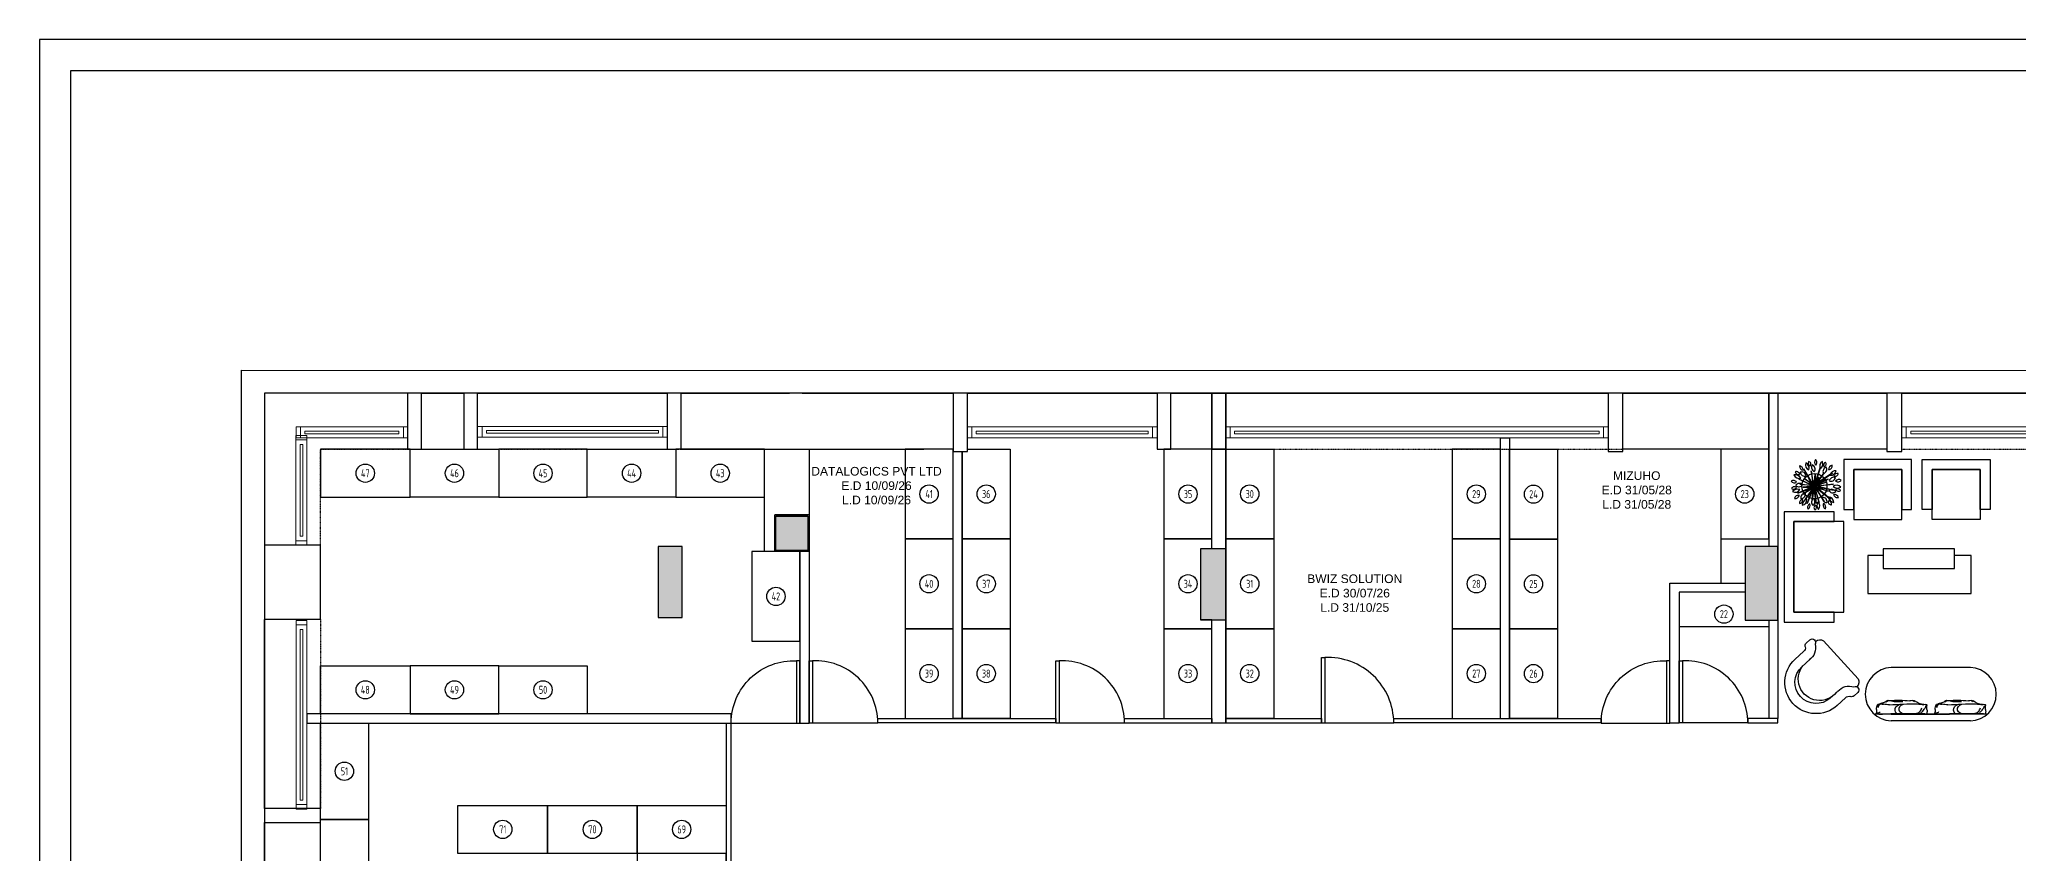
# Model space of a CAD drawing. Header units: millimetres. Extents: x 2131 to 3514, y 1779 to 2684.
# Drawn here: x 2131 to 2997, y 2328 to 2684 of the extents above; entities that cross this region are included whole.
import ezdxf
from ezdxf.enums import TextEntityAlignment as Align

# ---------------------------------------------------------------- set-up
doc = ezdxf.new("R2010")
doc.units = ezdxf.units.MM
doc.linetypes.add('DASHED', pattern=[0.75, 0.5, -0.25])
for name, color, linetype in [('BH', 243, 'Continuous'), ('DIM1', 234, 'Continuous'), ('FUR', 1, 'Continuous'), ('NV', 94, 'Continuous'), ('STAIR', 145, 'Continuous'), ('TREE', 3, 'Continuous')]:
    doc.layers.add(name, color=color, linetype=linetype)
for name, color, linetype, lineweight in [('g-dw', 6, 'Continuous', 5), ('GYPSUM PARTITION', 33, 'Continuous', 30), ('text', 6, 'Continuous', 20), ('wall', 30, 'Continuous', 30), ('WIN', 144, 'Continuous', 15)]:
    doc.layers.add(name, color=color, linetype=linetype, lineweight=lineweight)
doc.layers.add('GLASS', color=7, linetype='Continuous', lineweight=30, true_color=0x001d75)
doc.styles.add('DIM', font='txt')
doc.styles.add('VIBRANT', font='arial.ttf')
doc.styles.add('YQ_TEXT', font='SUPEROS.SHX', dxfattribs={"width": 0.8, "bigfont": 'HZDX.SHX'})

# ---------------------------------------------------------------- blocks, each defined once
blk = doc.blocks.new('SERG')
at = {"layer": 'STAIR', "lineweight": 25}
blk.add_line((132343.72, -7258.63), (132307.72, -7258.63), dxfattribs=at)
blk.add_lwpolyline([(132309.45, -7258.63), (132307.72, -7258.63), (132307.72, -7226.08), (132309.45, -7226.08)], close=True, dxfattribs=at)
blk.add_arc((132310.95, -7258.82), 32.77, 0.33287, 92.63004, dxfattribs=at)
blk = doc.blocks.new('*U7')
for p, q in [((4773315, -919233), (4769141, -919233)), ((4773315, -919353), (4769141, -919353))]:
    blk.add_line(p, q)
at = {"layer": 'g-dw'}
for points in [[(4769091, -919353), (4769141, -919353), (4769141, -919233), (4769091, -919233)], [(4773265, -919278), (4773265, -919308), (4769191, -919308), (4769191, -919278)], [(4773365, -919353), (4773315, -919353), (4773315, -919233), (4773365, -919233)]]:
    blk.add_lwpolyline(points, close=True, dxfattribs=at)
blk = doc.blocks.new('*U17')
for p, q in [((4770555, -919233), (4769428, -919233)), ((4770555, -919353), (4769428, -919353))]:
    blk.add_line(p, q)
at = {"layer": 'g-dw'}
for points in [[(4769378, -919353), (4769428, -919353), (4769428, -919233), (4769378, -919233)], [(4770505, -919278), (4770505, -919308), (4769478, -919308), (4769478, -919278)], [(4770605, -919353), (4770555, -919353), (4770555, -919233), (4770605, -919233)]]:
    blk.add_lwpolyline(points, close=True, dxfattribs=at)
blk = doc.blocks.new('*U19')
for p, q in [((4770521, -919233), (4769371, -919233)), ((4770521, -919353), (4769371, -919353))]:
    blk.add_line(p, q)
at = {"layer": 'g-dw'}
for points in [[(4769321, -919353), (4769371, -919353), (4769371, -919233), (4769321, -919233)], [(4770471, -919278), (4770471, -919308), (4769421, -919308), (4769421, -919278)], [(4770571, -919353), (4770521, -919353), (4770521, -919233), (4770571, -919233)]]:
    blk.add_lwpolyline(points, close=True, dxfattribs=at)
blk = doc.blocks.new('*U5')
for p, q in [((4770401, -919233), (4768393, -919233)), ((4770401, -919353), (4768393, -919353))]:
    blk.add_line(p, q)
at = {"layer": 'g-dw'}
for points in [[(4768343, -919353), (4768393, -919353), (4768393, -919233), (4768343, -919233)], [(4770351, -919278), (4770351, -919308), (4768443, -919308), (4768443, -919278)], [(4770451, -919353), (4770401, -919353), (4770401, -919233), (4770451, -919233)]]:
    blk.add_lwpolyline(points, close=True, dxfattribs=at)
blk = doc.blocks.new('*U6')
for p, q in [((4771162, -919233), (4769141, -919233)), ((4771162, -919353), (4769141, -919353))]:
    blk.add_line(p, q)
at = {"layer": 'g-dw'}
for points in [[(4769091, -919353), (4769141, -919353), (4769141, -919233), (4769091, -919233)], [(4771112, -919278), (4771112, -919308), (4769191, -919308), (4769191, -919278)], [(4771212, -919353), (4771162, -919353), (4771162, -919233), (4771212, -919233)]]:
    blk.add_lwpolyline(points, close=True, dxfattribs=at)
blk = doc.blocks.new('T11')
at = {"layer": 'TREE'}
for p, q in [((101, -101), (-1716, 505)), ((-1716, 505), (-404, 101)), ((-1212, 1716), (-202, 202)), ((101, -101), (-1212, 1716)), ((-1212, 909), (0, 0)), ((101, -101), (-1212, 909)), ((-1111, 0), (-202, 0)), ((101, -101), (-1111, 0)), ((101, -101), (-808, 404)), ((-808, 404), (-404, 101)), ((-606, 1313), (-216, 338)), ((101, -101), (-606, 1313)), ((-303, 1111), (72, 173)), ((101, -101), (-303, 1111)), ((-101, 1817), (101, 303)), ((101, -101), (-101, 1817)), ((101, 303), (505, 1817)), ((101, -101), (505, 1817)), ((101, -101), (1414, 1514)), ((101, -101), (606, 1313)), ((101, -101), (1615, 909)), ((101, -101), (1716, 404)), ((101, -101), (1817, 101)), ((1615, 909), (303, 101)), ((1716, 404), (303, 0)), ((1817, 101), (303, -101)), ((1414, 1514), (324, 257)), ((606, 1313), (324, 257)), ((101, -101), (-1615, -1111)), ((-1615, -1111), (-239, -422)), ((101, -101), (-1414, -404)), ((-1414, -404), (-119, -230)), ((101, -101), (-606, -1010)), ((101, -101), (-606, -1615)), ((-606, -1010), (-119, -230)), ((0, -404), (-606, -1615)), ((-606, -1615), (-606, -1615)), ((101, -101), (-101, -1514)), ((-101, -1514), (0, -404)), ((101, -101), (909, -1212)), ((101, -101), (1414, -1010)), ((101, -101), (1817, -808)), ((101, -101), (1514, -303)), ((101, -101), (202, -1212)), ((101, -101), (808, -1716)), ((202, -1212), (202, -404)), ((909, -1212), (303, -303)), ((808, -1716), (303, -404)), ((1514, -303), (404, -202)), ((505, -303), (1414, -1010)), ((1817, -808), (505, -303))]:
    blk.add_line(p, q, dxfattribs=at)
blk = doc.blocks.new('S_441')
for centre, radius, start, end in [((-847, 1734), 486, 170.70899, 259.10644), ((-1511, 1270), 573, 358.65709, 71.15834), ((-806, 1901), 307, 163.4613, 255.43295), ((-1120, 1723), 266, 333.31145, 85.5828), ((-165, 2063), 399, 151.70154, 229.74057), ((-693, 1963), 339, 322.86392, 58.57818), ((421, 1836), 486, 130.70899, 219.10644), ((-386, 1908), 573, 318.65709, 31.15834), ((560, 1937), 307, 123.4613, 215.43295), ((717, 1407), 417, 120.50355, 215.32847), ((205, 2004), 266, 293.31145, 45.5828), ((229, 1511), 376, 293.2488, 42.58322), ((1155, 1650), 399, 111.70154, 189.74057), ((686, 1913), 339, 282.86392, 18.57818), ((-2071, -235), 339, 42.86392, 138.57818), ((-1963, 58), 573, 38.65709, 111.15834), ((-1753, 840), 486, 210.70899, 299.10644), ((-1955, 657), 266, 13.31145, 125.5828), ((-1829, 995), 307, 203.4613, 295.43295), ((-1782, 1115), 339, 2.86392, 98.57818), ((-1442, 1531), 399, 191.70154, 269.74057), ((-1466, 595), 376, 13.2488, 122.58322), ((-1279, 1057), 417, 200.50355, 295.32847), ((-344, 1595), 417, 160.50355, 255.32847), ((-786, 1361), 376, 333.2488, 82.58322), ((1458, 1099), 486, 90.70899, 179.10644), ((886, 1673), 573, 278.65709, 351.15834), ((1409, 580), 417, 80.50355, 175.32847), ((1102, 974), 376, 253.2488, 2.58322), ((1630, 1088), 307, 83.4613, 175.43295), ((1401, 1366), 266, 253.31145, 5.5828), ((1779, -132), 486, 50.70899, 139.10644), ((1710, 675), 573, 238.65709, 311.15834), ((1901, 485), 399, 71.70154, 149.74057), ((1711, 988), 339, 242.86392, 338.57818), ((1903, -251), 307, 43.4613, 135.43295), ((-2078, 302), 399, 231.70154, 309.74057), ((-1909, -697), 266, 53.31145, 165.5828), ((-2030, -357), 307, 243.4613, 335.43295), ((-1531, -1161), 573, 78.65709, 151.15834), ((-1872, -426), 486, 250.70899, 339.10644), ((-1495, -431), 376, 53.2488, 162.58322), ((-1649, 45), 417, 240.50355, 335.32847), ((-1425, -1455), 339, 82.86392, 178.57818), ((-1776, -1048), 399, 271.70154, 349.74057), ((-1004, -1705), 266, 93.31145, 205.5828), ((-1315, -1521), 307, 283.4613, 15.43295), ((-858, -1234), 376, 93.2488, 202.58322), ((-1281, -969), 417, 280.50355, 15.32847), ((-416, -1817), 573, 118.65709, 191.15834), ((-1150, -1473), 486, 290.70899, 19.10644), ((-146, -1974), 339, 122.86392, 218.57818), ((-676, -1887), 399, 311.70154, 29.74057), ((147, -1440), 376, 133.2488, 242.58322), ((-348, -1509), 417, 320.50355, 55.32847), ((337, -1895), 266, 133.31145, 245.5828), ((-19, -1954), 307, 323.4613, 55.43295), ((860, -1603), 573, 158.65709, 231.15834), ((77, -1811), 486, 330.70899, 59.10644), ((1049, -952), 376, 173.2488, 282.58322), ((714, -1323), 417, 0.50355, 95.32847), ((1168, -1549), 339, 162.86392, 258.57818), ((706, -1824), 399, 351.70154, 69.74057), ((1408, -498), 417, 40.50355, 135.32847), ((1426, 1), 376, 213.2488, 322.58322), ((1234, -1281), 486, 10.70899, 99.10644), ((1699, -618), 573, 198.65709, 271.15834), ((1487, -1178), 266, 173.31145, 285.5828), ((1252, -1452), 307, 3.4613, 95.43295), ((1723, -887), 399, 31.70154, 109.74057), ((1901, -380), 339, 202.86392, 298.57818), ((1907, 110), 266, 213.31145, 325.5828)]:
    blk.add_arc(centre, radius, start, end)
at = {"layer": 'DIM1', "linetype": 'Continuous', "style": 'DIM', "flags": 1}
for tag in ['XVALUE', 'YVALUE']:
    blk.add_attdef(tag, (-13455, -15520), '', height=0.02, dxfattribs=at)
blk = doc.blocks.new('PP')
at = {"layer": 'NV', "xscale": 0.4590368133120001, "yscale": 0.4590368133120001, "zscale": 0.4590368133120001}
blk.add_blockref('T11', (2768, 3382), dxfattribs=at)
at = {"layer": 'TREE', "linetype": 'Continuous', "xscale": 0.5174928000000001, "yscale": 0.5174928000000001, "zscale": 0.5174928000000001}
blk.add_blockref('S_441', (2805, 3410), dxfattribs=at)
blk = doc.blocks.new('zw$E1EC')
at = {"layer": 'FUR'}
for p, q in [((402, 639, -686), (389, 587, -686)), ((1057, 576, -686), (529, 710, -686)), ((412, 497, -686), (383, 380, -686)), ((517, 471, -686), (487, 353, -686)), ((1135, 453, -686), (1122, 401, -686)), ((953, 360, -686), (923, 242, -686)), ((1058, 333, -686), (1028, 216, -686))]:
    blk.add_line(p, q, dxfattribs=at)
for centre, radius, start, end in [((437, 630, -686), 36, 1.0688, 165.7349), ((527, 642, -686), 68.5, 87.7983, 166.6913), ((424, 578, -686), 36, 165.7349, 228.1487), ((367, 515, -686), 48.6, 338.1524, 48.1487), ((367, 515, -686), 157, 338.1524, 47.579), ((718, 348, -686), 228, 156.0574, 336.6815), ((1106, 327, -686), 157, 103.8909, 173.3175), ((1026, 515, -686), 68.5, 344.7785, 63.6716), ((1100, 462, -686), 36, 345.7349, 150.4011), ((705, 298, -686), 333, 165.7349, 345.7349), ((705, 298, -686), 225, 165.7349, 345.7349), ((1106, 327, -686), 48.6, 103.3212, 173.3175), ((1087, 410, -686), 36, 283.3212, 345.7349)]:
    blk.add_arc(centre, radius, start, end, dxfattribs=at)
blk = doc.blocks.new('gfghghh')
at = {"layer": 'FUR'}
for p, q in [((1707.6, 1874.13), (1672.98, 1874.13)), ((1714.66, 1853.83), (1665.92, 1853.83)), ((1672.98, 1853.83), (1698.48, 1853.83)), ((1687.96, 1858.03), (1687.23, 1857.93)), ((1713.56, 1858.03), (1712.84, 1857.93)), ((1707.6, 1850.83), (1672.98, 1850.83))]:
    blk.add_line(p, q, dxfattribs=at)
for points in [[(1683.97, 1854.26, 0.088153), (1684.79, 1854.39, 0.088153), (1685.53, 1854.9, 0.077547), (1686.03, 1855.62, 0.077547), (1686.36, 1856.52)], [(1685.92, 1854.47, 0.027842), (1686.48, 1854.83, 0.048685), (1686.78, 1855.1, 0.023666), (1687.43, 1855.92, 0.031223), (1687.88, 1856.6, 0.046801), (1687.99, 1856.86, 0.023191), (1688.18, 1857.41)], [(1709.58, 1854.26, 0.088153), (1710.4, 1854.39, 0.088153), (1711.14, 1854.9, 0.077547), (1711.64, 1855.62, 0.077547), (1711.97, 1856.52)], [(1711.53, 1854.47, 0.027842), (1712.09, 1854.83, 0.048685), (1712.39, 1855.1, 0.023666), (1713.04, 1855.92, 0.031223), (1713.49, 1856.6, 0.046801), (1713.6, 1856.86, 0.023191), (1713.79, 1857.41)]]:
    blk.add_lwpolyline(points, format="xyb", dxfattribs=at)
for centre, start, end in [((1673.31, 1862.48), 91.61768, 268.38232), ((1707.27, 1862.48), 271.61768, 88.38232)]:
    blk.add_arc(centre, 11.66, start, end, dxfattribs=at)
at = {"layer": 'FUR', "extrusion": (0, 0, -1)}
for centre, major_axis, ratio, start_param, end_param in [((1660.37, 1855.39), (6.2, 0.07), 0.833333, 6.21055, 6.547982), ((1667.36, 1854.71), (1.22, 0.01), 0.833333, 1.110202, 2.520847), ((1672.59, 1855.95), (6.04, 0.07), 0.833333, 3.132613, 3.595152), ((1666.77, 1855.59), (1.67, 0.02), 0.833333, 0.649384, 1.598042), ((1668.31, 1856.79), (1.43, 0.02), 0.833333, 3.20934, 4.558843), ((1668.44, 1853.89), (5.21, 0.06), 0.833333, 4.469312, 4.949941), ((1669.2, 1856.8), (1.81, 0.02), 0.833333, 3.108524, 4.048144), ((1669.96, 1855.6), (3.87, 0.05), 0.833333, 4.095662, 4.607454), ((1682.95, 1495.13), (430.7, 5.09), 0.833333, 4.687324, 4.698816), ((1669.28, 1860.48), (2.04, 0.02), 0.833333, 0.564422, 1.465861), ((1700.13, 2017.83), (193.91, 2.29), 0.833333, 1.725317, 1.738688), ((1672.22, 1858.45), (1.6, 0.02), 0.833333, 3.683167, 4.393214), ((1671.66, 1859.11), (0.875, 0.01), 0.833333, 3.891185, 5.320346), ((1676.63, 1776.93), (-0.98, 82.94), 0.8, 6.230386, 6.366115), ((1682.26, 1778.12), (96.2, 1.14), 0.833333, 4.617272, 4.744416), ((1678.71, 2037.75), (220.6, 2.61), 0.833333, 1.559014, 1.607147), ((1676.41, 1870.88), (14.11, 0.17), 0.833333, 1.463749, 1.817806), ((1677.59, 1855.74), (2.96, 0.03), 0.833333, 2.403599, 4.967259), ((1678.94, 1856.06), (2.57, 0.03), 0.833333, 1.404055, 4.4728), ((1681.57, 1861.74), (2.54, 0.03), 0.833333, 1.261309, 1.747309), ((1682.62, 1859.1), (0.802, 0.009), 0.833333, 4.402902, 5.577861), ((1682.26, 1858.75), (1.1, 0.01), 0.833333, 4.934166, 5.789277), ((1688.54, 1864.56), (8.02, 0.09), 0.833333, 1.738714, 2.304904), ((1683.19, 1872.25), (21.94, 0.26), 0.833333, 1.506, 1.567735), ((1679.23, 1821.76), (44.1, 0.52), 0.833333, 4.839505, 4.904734), ((1690, 1941.03), (104.51, 1.24), 0.833333, 1.602172, 1.630148), ((1688.16, 1857.68), (0.475, 0.006), 0.833333, 4.284924, 6.566847), ((1724.11, 1856.78), (35.51, 0.42), 0.833333, 3.124194, 3.182409), ((1685.97, 1855.39), (6.2, 0.07), 0.833333, 6.21055, 6.547982), ((1692.97, 1854.71), (1.22, 0.01), 0.833333, 1.110202, 2.520847), ((1698.2, 1855.95), (6.04, 0.07), 0.833333, 3.132613, 3.595152), ((1692.38, 1855.59), (1.67, 0.02), 0.833333, 0.649384, 1.598042), ((1693.92, 1856.79), (1.43, 0.02), 0.833333, 3.20934, 4.558843), ((1694.05, 1853.89), (5.21, 0.06), 0.833333, 4.469312, 4.949941), ((1694.81, 1856.8), (1.81, 0.02), 0.833333, 3.108524, 4.048144), ((1695.57, 1855.6), (3.87, 0.05), 0.833333, 4.095662, 4.607454), ((1708.56, 1495.13), (430.7, 5.09), 0.833333, 4.687324, 4.698816), ((1694.89, 1860.48), (2.04, 0.02), 0.833333, 0.564422, 1.465861), ((1725.74, 2017.83), (193.91, 2.29), 0.833333, 1.725317, 1.738688), ((1697.83, 1858.45), (1.6, 0.02), 0.833333, 3.683167, 4.393214), ((1697.27, 1859.11), (0.875, 0.01), 0.833333, 3.891185, 5.320346), ((1702.24, 1776.93), (-0.98, 82.94), 0.8, 6.230386, 6.366115), ((1707.87, 1778.12), (96.2, 1.14), 0.833333, 4.617272, 4.744416), ((1704.32, 2037.75), (220.6, 2.61), 0.833333, 1.559014, 1.607147), ((1702.02, 1870.88), (14.11, 0.17), 0.833333, 1.463749, 1.817806), ((1703.2, 1855.74), (2.96, 0.03), 0.833333, 2.403599, 4.967259), ((1704.55, 1856.06), (2.57, 0.03), 0.833333, 1.404055, 4.4728), ((1707.18, 1861.74), (2.54, 0.03), 0.833333, 1.261309, 1.747309), ((1708.23, 1859.1), (0.802, 0.009), 0.833333, 4.402902, 5.577861), ((1707.87, 1858.75), (1.1, 0.01), 0.833333, 4.934166, 5.789277), ((1714.15, 1864.56), (8.02, 0.09), 0.833333, 1.738714, 2.304904), ((1708.8, 1872.25), (21.94, 0.26), 0.833333, 1.506, 1.567735), ((1704.84, 1821.76), (44.1, 0.52), 0.833333, 4.839505, 4.904734), ((1715.61, 1941.03), (104.51, 1.24), 0.833333, 1.602172, 1.630148), ((1713.77, 1857.68), (0.475, 0.006), 0.833333, 4.284924, 6.566847), ((1749.72, 1856.78), (35.51, 0.42), 0.833333, 3.124194, 3.182409)]:
    blk.add_ellipse(centre, major_axis=major_axis, ratio=ratio, start_param=start_param, end_param=end_param, dxfattribs=at)
at = {"layer": 'FUR'}
for centre, major_axis, start_param, end_param in [((1687.99, 1855.87), (-0.02, 1.96), 2.973009, 3.519412), ((1688.32, 1854.55), (-0.007, 0.592), 3.727753, 5.112267), ((1694.18, 1856.47), (-0.08, 6.99), 1.650181, 1.804671), ((1713.6, 1855.87), (-0.02, 1.96), 2.973009, 3.519412), ((1713.93, 1854.55), (-0.007, 0.592), 3.727753, 5.112267), ((1719.79, 1856.47), (-0.08, 6.99), 1.650181, 1.804671)]:
    blk.add_ellipse(centre, major_axis=major_axis, ratio=0.8, start_param=start_param, end_param=end_param, dxfattribs=at)
blk = doc.blocks.new('Z$W@#4EAB2E05')
at = {"linetype": 'Continuous', "lineweight": 30}
blk.add_lwpolyline([(1.395, 92.239), (1.395, 1.994), (140.73, 1.994), (140.73, 92.239)], close=True, dxfattribs=at)
at = {"layer": 'Defpoints', "color": 1, "linetype": 'Continuous', "lineweight": -3}
blk.add_lwpolyline([(0, 93.635), (0, 0.599), (142.126, 0.599), (142.126, 93.635)], close=True, dxfattribs=at)

msp = doc.modelspace()

# ---------------------------------------------------------------- hatches: boundary and pattern name
at = {"layer": 'wall'}
h = msp.add_hatch(color=2, dxfattribs=at)
h.dxf.hatch_style = 1
h.paths.add_polyline_path([(2453.37, 2460.8), (2453.37, 2475.8), (2467.37, 2475.8), (2467.37, 2460.8)])
h = msp.add_hatch(color=2, dxfattribs=at)
h.dxf.hatch_style = 1
h.paths.add_polyline_path([(2401.87, 2462.55), (2401.87, 2431.55), (2412.38, 2431.55), (2412.38, 2462.55)])
h = msp.add_hatch(color=2, dxfattribs=at)
h.dxf.hatch_style = 1
h.paths.add_polyline_path([(2639.12, 2461.55), (2639.12, 2430.45), (2650.12, 2430.45), (2650.12, 2461.55)])
h = msp.add_hatch(color=2, dxfattribs=at)
h.dxf.hatch_style = 1
h.paths.add_polyline_path([(2877.28, 2462.55), (2877.28, 2430.27), (2891.65, 2430.27), (2891.65, 2462.55)])

# ---------------------------------------------------------------- linework, layer by layer
at = {"layer": 'BH'}
for centre in [(2273.75, 2494.55), (2312.75, 2494.55), (2351.5, 2494.55), (2390.25, 2494.55), (2429, 2494.55), (2520.37, 2485.44), (2545.37, 2485.44), (2633.62, 2485.44), (2660.62, 2485.44), (2759.75, 2485.44), (2784.75, 2485.39), (2877.16, 2485.44), (2520.37, 2446.21), (2545.37, 2446.21), (2633.62, 2446.21), (2660.62, 2446.21), (2759.75, 2446.21), (2784.75, 2446.16), (2453.37, 2440.69), (2868.04, 2432.95), (2520.37, 2406.97), (2545.37, 2406.97), (2633.62, 2406.97), (2660.62, 2406.97), (2759.75, 2406.97), (2784.75, 2406.96), (2273.75, 2399.86), (2312.75, 2399.86), (2351.5, 2399.86), (2264.62, 2364.27), (2333.89, 2338.86), (2373.1, 2338.86), (2412.14, 2338.86)]:
    msp.add_circle(centre, 4, dxfattribs=at)
at = {"layer": 'FUR', "color": 0, "linetype": 'DASHED', "lineweight": -2, "ltscale": 0.2}
for p, q in [((2254.12, 2463.05), (2254.12, 2505.05)), ((2254.12, 2505.05), (2292.37, 2505.05)), ((2322.37, 2505.05), (2405.37, 2505.05)), ((2656.12, 2505.05), (2823.37, 2505.05)), ((2945.87, 2505.05), (3113.14, 2505.05)), ((2254.12, 2430.55), (2254.12, 2348.05))]:
    msp.add_line(p, q, dxfattribs=at)
at = {"layer": 'FUR'}
for p, q in [((2411.39, 2505.05), (2518.12, 2505.05)), ((2644.12, 2505.05), (2626.12, 2505.05)), ((2887.66, 2505.05), (2823.89, 2505.05)), ((2939.39, 2505.05), (2891.66, 2505.05)), ((2866.66, 2465.82), (2866.66, 2446.55)), ((2848.43, 2427.55), (2887.66, 2427.55))]:
    msp.add_line(p, q, dxfattribs=at)
for points in [[(2254.12, 2484.05), (2293.37, 2484.05), (2293.37, 2505.05), (2254.12, 2505.05)], [(2332.12, 2484.05), (2293.37, 2484.05), (2293.37, 2505.05), (2332.12, 2505.05)], [(2332.12, 2484.05), (2370.87, 2484.05), (2370.87, 2505.05), (2332.12, 2505.05)], [(2409.62, 2484.05), (2370.87, 2484.05), (2370.87, 2505.05), (2409.62, 2505.05)], [(2409.62, 2484.05), (2448.37, 2484.05), (2448.37, 2505.05), (2409.62, 2505.05)], [(2509.87, 2505.05), (2509.87, 2465.82), (2530.87, 2465.82), (2530.87, 2505.05)], [(2623.12, 2505.05), (2623.12, 2465.82), (2644.12, 2465.82), (2644.12, 2505.05)], [(2671.12, 2505.05), (2671.12, 2465.82), (2650.12, 2465.82), (2650.12, 2505.05)], [(2749.25, 2505.05), (2749.25, 2465.82), (2770.25, 2465.82), (2770.25, 2505.05)], [(2795.25, 2505.01), (2795.25, 2465.77), (2774.25, 2465.77), (2774.25, 2505.01)], [(2866.66, 2505.05), (2866.66, 2465.82), (2887.66, 2465.82), (2887.66, 2505.05)], [(2945.85, 2478.68), (2950.16, 2478.68), (2950.16, 2500.55), (2920.51, 2500.55), (2920.51, 2478.68), (2924.83, 2478.68), (2924.83, 2496.24), (2945.85, 2496.24)], [(2945.85, 2478.68), (2950.16, 2478.68), (2950.16, 2500.55), (2920.51, 2500.55), (2920.51, 2478.68), (2924.83, 2478.68), (2924.83, 2496.24), (2945.85, 2496.24)], [(2924.83, 2474.37), (2945.85, 2474.37), (2945.85, 2496.24), (2924.83, 2496.24)], [(2924.83, 2474.37), (2945.85, 2474.37), (2945.85, 2496.24), (2924.83, 2496.24)], [(2924.83, 2474.37), (2945.85, 2474.37), (2945.85, 2496.24), (2924.83, 2496.24)], [(2959.14, 2478.68), (2954.83, 2478.68), (2954.83, 2500.55), (2984.48, 2500.55), (2984.48, 2478.68), (2980.16, 2478.68), (2980.16, 2496.24), (2959.14, 2496.24)], [(2959.14, 2478.68), (2954.83, 2478.68), (2954.83, 2500.55), (2984.48, 2500.55), (2984.48, 2478.68), (2980.16, 2478.68), (2980.16, 2496.24), (2959.14, 2496.24)], [(2980.16, 2474.37), (2959.14, 2474.37), (2959.14, 2496.24), (2980.16, 2496.24)], [(2980.16, 2474.37), (2959.14, 2474.37), (2959.14, 2496.24), (2980.16, 2496.24)], [(2980.16, 2474.37), (2959.14, 2474.37), (2959.14, 2496.24), (2980.16, 2496.24)], [(2452.87, 2476.3), (2467.87, 2476.3), (2467.87, 2460.3), (2452.87, 2460.3)], [(2916.22, 2473.42), (2916.22, 2477.73), (2894.35, 2477.73), (2894.35, 2429.48), (2916.22, 2429.48), (2916.22, 2433.8), (2898.66, 2433.8), (2898.66, 2473.42)], [(2916.22, 2473.42), (2916.22, 2477.73), (2894.35, 2477.73), (2894.35, 2429.48), (2916.22, 2429.48), (2916.22, 2433.8), (2898.66, 2433.8), (2898.66, 2473.42)], [(2920.53, 2433.8), (2920.53, 2473.42), (2898.66, 2473.42), (2898.66, 2433.8)], [(2920.53, 2433.8), (2920.53, 2473.42), (2898.66, 2473.42), (2898.66, 2433.8)], [(2920.53, 2433.8), (2920.53, 2473.42), (2898.66, 2473.42), (2898.66, 2433.8)], [(2401.87, 2462.55), (2401.87, 2431.55), (2412.38, 2431.55), (2412.38, 2462.55)], [(2442.87, 2460.3), (2442.87, 2421.07), (2463.87, 2421.07), (2463.87, 2460.3)], [(2639.12, 2461.55), (2639.12, 2430.45), (2650.12, 2430.45), (2650.12, 2461.55)], [(2877.28, 2462.55), (2877.28, 2430.27), (2891.65, 2430.27), (2891.65, 2462.55)], [(2968.85, 2461.47), (2937.71, 2461.47), (2937.71, 2452.94), (2968.85, 2452.94)], [(2509.87, 2426.59), (2509.87, 2387.36), (2530.87, 2387.36), (2530.87, 2426.59)], [(2555.87, 2426.59), (2555.87, 2387.36), (2534.87, 2387.36), (2534.87, 2426.59)], [(2623.12, 2426.59), (2623.12, 2387.36), (2644.12, 2387.36), (2644.12, 2426.59)], [(2671.12, 2426.59), (2671.12, 2387.36), (2650.12, 2387.36), (2650.12, 2426.59)], [(2749.25, 2426.59), (2749.25, 2387.36), (2770.25, 2387.36), (2770.25, 2426.59)], [(2795.25, 2426.54), (2795.25, 2387.37), (2774.25, 2387.37), (2774.25, 2426.54)], [(2254.12, 2410.36), (2293.37, 2410.36), (2293.37, 2389.36), (2254.12, 2389.36)], [(2332.12, 2410.36), (2293.37, 2410.36), (2293.37, 2389.36), (2332.12, 2389.36)], [(2332.12, 2410.36), (2370.87, 2410.36), (2370.87, 2389.36), (2332.12, 2389.36)], [(2275.12, 2385.36), (2275.12, 2343.17), (2254.12, 2343.17), (2254.12, 2385.36)], [(2314.3, 2349.36), (2353.48, 2349.36), (2353.48, 2328.36), (2314.3, 2328.36)], [(2353.48, 2349.36), (2392.73, 2349.36), (2392.73, 2328.36), (2353.48, 2328.36)], [(2392.73, 2349.36), (2431.54, 2349.36), (2431.54, 2328.36), (2392.73, 2328.36)], [(2275.12, 2343.17), (2275.12, 2300.92), (2254.12, 2300.92), (2254.12, 2343.17)], [(2392.73, 2307.36), (2431.54, 2307.36), (2431.54, 2328.36), (2392.73, 2328.36)]]:
    msp.add_lwpolyline(points, close=True, dxfattribs=at)
for points in [[(2448.37, 2460.3), (2448.37, 2505.05), (2467.87, 2505.05), (2467.87, 2476.3), (2452.87, 2476.3)], [(2537.12, 2505.05), (2555.87, 2505.05), (2555.87, 2465.82), (2534.87, 2465.82), (2534.87, 2504.05)], [(2530.87, 2426.59), (2530.87, 2465.82), (2509.87, 2465.82), (2509.87, 2426.59), (2530.87, 2426.59), (2530.87, 2426.59)], [(2534.87, 2430.55), (2534.87, 2465.82), (2555.87, 2465.82), (2555.87, 2426.59), (2534.87, 2426.59), (2534.87, 2430.55)], [(2644.12, 2461.55), (2644.12, 2465.82), (2623.12, 2465.82), (2623.12, 2426.59), (2644.12, 2426.59), (2644.12, 2430.55)], [(2650.12, 2461.55), (2650.12, 2465.82), (2671.12, 2465.82), (2671.12, 2426.59), (2650.12, 2426.59), (2650.12, 2430.55)], [(2770.25, 2426.59), (2770.25, 2465.82), (2749.25, 2465.82), (2749.25, 2426.59), (2770.25, 2426.59), (2770.25, 2426.59)], [(2774.25, 2430.51), (2774.25, 2465.77), (2795.25, 2465.77), (2795.25, 2426.54), (2774.25, 2426.54), (2774.25, 2430.51)], [(2937.71, 2458.55), (2930.99, 2458.55), (2930.99, 2441.97), (2976.24, 2441.97), (2976.24, 2458.55), (2968.85, 2458.55)]]:
    msp.add_lwpolyline(points, dxfattribs=at)
at = {"layer": 'GLASS'}
for points in [[(2431.54, 2385.36), (2431.54, 2319.26), (2433.79, 2319.26), (2433.79, 2385.36)], [(2533.87, 2387.36), (2575.83, 2387.36), (2575.83, 2385.38), (2497.96, 2385.38), (2497.96, 2387.36), (2533.87, 2387.36)], [(2644.12, 2385.36), (2644.12, 2385.36), (2605.92, 2385.36)]]:
    msp.add_lwpolyline(points, dxfattribs=at)
for points in [[(2605.92, 2387.36), (2644.12, 2387.36), (2644.12, 2385.36), (2605.92, 2385.36)], [(2650.12, 2387.36), (2692.01, 2387.36), (2692.01, 2385.36), (2650.12, 2385.36)], [(2723.65, 2387.37), (2814.34, 2387.37), (2814.34, 2385.37), (2723.65, 2385.37)], [(2878.49, 2385.37), (2891.66, 2385.37), (2891.66, 2387.35), (2878.49, 2387.35)]]:
    msp.add_lwpolyline(points, close=True, dxfattribs=at)
at = {"layer": 'GYPSUM PARTITION'}
for p, q in [((2887.66, 2529.55), (2887.66, 2462.55)), ((2891.66, 2505.05), (2891.66, 2387.35)), ((2463.87, 2460.3), (2463.87, 2385.36)), ((2467.87, 2460.3), (2467.87, 2385.36)), ((2877.28, 2442.55), (2848.43, 2442.55)), ((2887.66, 2430.27), (2887.66, 2387.35)), ((2463.87, 2385.36), (2467.87, 2385.36)), ((2848.43, 2385.36), (2844.43, 2385.36))]:
    msp.add_line(p, q, dxfattribs=at)
for points in [[(2887.66, 2505.05), (2887.66, 2529.55), (2891.66, 2529.55), (2891.66, 2505.05)], [(2770.27, 2387.37), (2770.25, 2510.05), (2774.25, 2510.05), (2774.25, 2387.37)], [(2844.43, 2446.55), (2877.28, 2446.55)], [(2844.43, 2385.36), (2844.43, 2446.55)], [(2876.28, 2442.55), (2848.43, 2442.55)], [(2848.43, 2442.55), (2848.43, 2385.36)], [(2433.79, 2385.36), (2433.79, 2389.36), (2248.13, 2389.36), (2248.13, 2385.36), (2433.79, 2385.36)]]:
    msp.add_lwpolyline(points, dxfattribs=at)
msp.add_lwpolyline([(2530.87, 2504.05), (2534.87, 2504.05), (2534.87, 2387.36), (2530.87, 2387.36)], close=True, dxfattribs=at)
at = {"layer": 'TREE'}
msp.add_circle((2907.66, 2488.89), 5.48, dxfattribs=at)
at = {"layer": 'wall', "color": 240, "true_color": 0xed1f24}
for p, q in [((2219.62, 2539.55), (3421.42, 2539.39)), ((2219.62, 2051.8), (2219.62, 2539.55)), ((2229.62, 2529.55), (2229.62, 2061.8)), ((3421.42, 2529.55), (2229.62, 2529.55)), ((2292.37, 2505.05), (2292.37, 2529.55)), ((2298.37, 2505.05), (2298.37, 2529.55)), ((2298.37, 2529.55), (2316.87, 2529.55)), ((2316.87, 2529.55), (2316.87, 2505.05)), ((2322.87, 2505.05), (2322.87, 2529.55)), ((2322.87, 2529.55), (2405.87, 2529.55)), ((2405.87, 2529.55), (2405.87, 2505.05)), ((2411.87, 2505.05), (2411.87, 2529.55)), ((2411.87, 2529.55), (2459.37, 2529.55)), ((2464.87, 2529.55), (2530.87, 2529.55)), ((2530.87, 2529.55), (2530.87, 2505.05)), ((2537.12, 2504.05), (2537.12, 2529.55)), ((2537.12, 2529.55), (2620.12, 2529.55)), ((2620.12, 2529.55), (2620.12, 2505.05)), ((2626.12, 2505.05), (2626.12, 2529.55)), ((2626.12, 2529.55), (2644.12, 2529.55)), ((2644.12, 2529.55), (2644.12, 2505.05)), ((2650.12, 2529.55), (2817.37, 2529.55)), ((2650.12, 2505.05), (2650.12, 2529.55)), ((2817.37, 2529.55), (2817.37, 2504.05)), ((2823.87, 2504.05), (2823.87, 2529.55)), ((2823.87, 2529.55), (2939.37, 2529.55)), ((2823.87, 2529.55), (2939.37, 2529.55)), ((2939.37, 2529.55), (2912.49, 2529.55)), ((2939.37, 2529.55), (2939.37, 2504.05)), ((2945.87, 2504.05), (2945.87, 2529.55)), ((2945.87, 2529.55), (3113.12, 2529.55)), ((2292.37, 2505.05), (2298.37, 2505.05)), ((2316.37, 2505.05), (2322.37, 2505.05)), ((2405.37, 2505.05), (2410.87, 2505.05)), ((2530.87, 2505.05), (2530.87, 2504.05)), ((2530.87, 2504.05), (2537.12, 2504.05)), ((2620.12, 2505.05), (2626.12, 2505.05)), ((2650.12, 2505.05), (2644.12, 2505.05)), ((2817.37, 2504.05), (2823.87, 2504.05)), ((2939.37, 2504.05), (2945.87, 2504.05)), ((2254.12, 2463.05), (2229.62, 2463.05)), ((2254.12, 2463.05), (2229.62, 2463.05)), ((2254.12, 2430.55), (2254.12, 2463.05)), ((2254.12, 2430.55), (2254.12, 2463.05)), ((2401.87, 2462.55), (2401.87, 2431.55)), ((2229.62, 2348.05), (2229.62, 2430.55)), ((2254.12, 2430.55), (2229.62, 2430.55)), ((2254.12, 2430.55), (2229.62, 2430.55)), ((2639.12, 2430.55), (2644.12, 2430.55)), ((2254.12, 2348.05), (2229.62, 2348.05)), ((2254.12, 2341.8), (2254.12, 2348.05)), ((2229.62, 2243.3), (2229.62, 2341.8)), ((2229.62, 2341.8), (2254.12, 2341.8))]:
    msp.add_line(p, q, dxfattribs=at)
at = {"layer": 'wall'}
msp.add_lwpolyline([(2644.12, 2529.55), (2650.12, 2529.55), (2650.12, 2505.1), (2644.12, 2505.1)], close=True, dxfattribs=at)
msp.add_lwpolyline([(2644.12, 2461.55), (2644.12, 2505.1), (2650.12, 2505.1), (2650.12, 2385.36), (2644.12, 2385.36), (2644.12, 2430.55)], dxfattribs=at)
at = {"layer": 'wall', "color": 2}
msp.add_lwpolyline([(2453.37, 2475.8), (2467.37, 2475.8), (2467.37, 2460.8), (2453.37, 2460.8)], close=True, dxfattribs=at)

# ---------------------------------------------------------------- block references
at = {"xscale": 9.729211234239635, "yscale": 9.729211234239635, "zscale": 9.729211234239635}
msp.add_blockref('Z$W@#4EAB2E05', (2131.28, 1773.11), dxfattribs=at)
at = {"layer": 'FUR', "xscale": -0.04108835891628453, "yscale": 0.04108835891628453, "zscale": 0.04108835891628453, "rotation": 298.0512294236242}
msp.add_blockref('zw$E1EC', (2911.19, 2371.79, 28.17), dxfattribs=at)
at = {"layer": 'FUR'}
for p, xscale, yscale, zscale in [((113038.13, 8451.65), -0.8357355248707068, 0.8357355248707068, 0.8357355248707068), ((-108106.39, 8451.65), 0.8357355248707068, 0.8357355248707068, 0.8357355248707068), ((-107998.43, 8451.65), 0.8357355248707068, 0.8357355248707068, 0.8357355248707068), ((-113609.28, 8765.84), 0.8790211731817761, 0.8790211731817761, 0.8790211731817761), ((113418.69, 8451.65), -0.8357355248707068, 0.8357355248707068, 0.8357355248707068), ((-107725.83, 8451.66), 0.8357355248707068, 0.8357355248707068, 0.8357355248707068)]:
    msp.add_blockref('SERG', p, dxfattribs=dict(at, xscale=xscale, yscale=yscale, zscale=zscale))
at = {"layer": 'GLASS'}
msp.add_blockref('gfghghh', (1268.25, 535.44), dxfattribs=at)
at = {"layer": 'NV', "xscale": 0.009563865617814835, "yscale": 0.009563865617814835, "zscale": 0.009563865617814835, "rotation": 270.0000000000001}
msp.add_blockref('PP', (2875.61, 2515.82), dxfattribs=at)
at = {"layer": 'WIN', "color": 3, "xscale": 0.03913253686922595, "yscale": 0.03913253686922595, "zscale": 0.03913253686922595}
for name, p, rotation in [('*U19', (188927.99, -33461.86), 180), ('*U17', (-33728.48, -184174.81), 90.00000000007613), ('*U6', (189032.49, -33461.61), 180), ('*U6', (189246.74, -33461.86), 180), ('*U7', (189443.99, -33461.86), 180), ('*U7', (189739.74, -33461.86), 180), ('*U5', (-33728.47, -184249.64), 90.00000000007613)]:
    msp.add_blockref(name, p, dxfattribs=dict(at, rotation=rotation))

# ---------------------------------------------------------------- texts
at = {"layer": 'BH', "style": 'YQ_TEXT', "width": 0.8}
for s, p in [('47', (2273.75, 2494.55)), ('46', (2312.75, 2494.55)), ('45', (2351.5, 2494.55)), ('44', (2390.25, 2494.55)), ('43', (2429, 2494.55)), ('41', (2520.37, 2485.44)), ('36', (2545.37, 2485.44)), ('35', (2633.62, 2485.44)), ('30', (2660.62, 2485.44)), ('29', (2759.75, 2485.44)), ('24', (2784.75, 2485.39)), ('23', (2877.16, 2485.44)), ('42', (2453.37, 2440.69)), ('40', (2520.37, 2446.21)), ('37', (2545.37, 2446.21)), ('34', (2633.62, 2446.21)), ('31', (2660.62, 2446.21)), ('28', (2759.75, 2446.21)), ('25', (2784.75, 2446.16)), ('22', (2868.04, 2432.95)), ('39', (2520.37, 2406.97)), ('38', (2545.37, 2406.97)), ('33', (2633.62, 2406.97)), ('32', (2660.62, 2406.97)), ('27', (2759.75, 2406.97)), ('26', (2784.75, 2406.96)), ('48', (2273.75, 2399.86)), ('49', (2312.75, 2399.86)), ('50', (2351.5, 2399.86)), ('51', (2264.62, 2364.27)), ('71', (2333.89, 2338.86)), ('70', (2373.1, 2338.86)), ('69', (2412.14, 2338.86))]:
    msp.add_text(s, height=3.5, dxfattribs=at).set_placement(p, align=Align.MIDDLE)
at = {"layer": 'text', "char_height": 3.7704, "width": 88.5904, "attachment_point": 1, "style": 'VIBRANT'}
for s, insert in [('\\pxqc;{\\C1;DATALOGICS PVT LTD}\\PE.D 10/09/26\\P{\\C5;L.D 10/09/26}', (2453.08, 2497.3)), ('\\pxqc;{\\C1;MIZUHO \\P}E.D 31/05/28{\\C1;\\P\\C5;L.D 31/05/28}', (2785.62, 2495.39)), ('\\pxqc;{\\C1;BWIZ SOLUTION\\P}E.D 30/07/26{\\C1;\\P\\C5;L.D 31/10/25}', (2662.26, 2450.31))]:
    msp.add_mtext(s, dxfattribs=dict(at, insert=insert))

doc.saveas('drawing.dxf')
